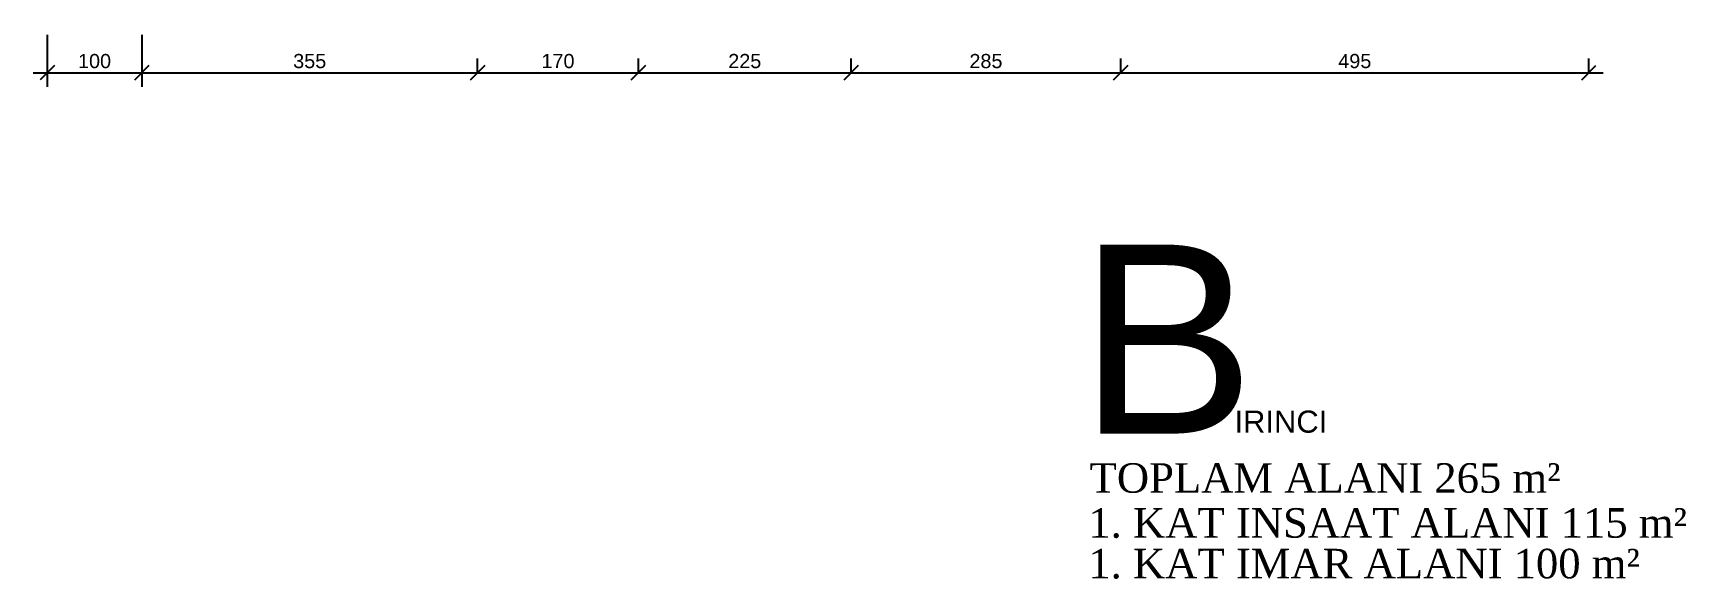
# Model space of a CAD drawing. Header units: centimetres. Extents: x 104975 to 122481, y -80380 to -76628.
# Drawn here: x 120420 to 122168, y -80221 to -79643 of the extents above; entities that cross this region are included whole.
import ezdxf

# ---------------------------------------------------------------- set-up
doc = ezdxf.new("R2010")
doc.units = ezdxf.units.CM
doc.layers.add('00_TEXT', color=5, linetype='Continuous', lineweight=13)
doc.layers.add('04 DIS OLCU', color=40, linetype='Continuous', lineweight=9)
doc.styles.add('Arial_1', font='arial.ttf', dxfattribs={"height": 15})
doc.styles.add('doga', font='arial.ttf', dxfattribs={"height": 20})
doc.styles.get("Standard").update_dxf_attribs({"font": 'times.ttf'})
doc.dimstyles.new('Ic Olcu 1-100', dxfattribs={"dimscale": 30.48, "dimtxt": 15, "dimasz": 0.492126, "dimexe": 0.492126, "dimexo": 0.0625, "dimgap": 0.15, "dimtad": 1, "dimdsep": 46, "dimtxsty": 'Arial_1', "dimblk1": 'OBLIQUE', "dimblk2": 'OBLIQUE', "dimsah": 1, "dimcen": 0.09, "dimdle": 0.492126, "dimazin": 3, "dimtfac": 1, "dimtix": 1, "dimtmove": 0, "dimatfit": 3, "dimfxlon": 1, "dimtvp": 1, "dimtolj": 1, "dimarcsym": 2})

# ---------------------------------------------------------------- blocks, each defined once
blk = doc.blocks.new('_Oblique')
at = {"color": 0, "linetype": 'ByBlock', "lineweight": -2}
blk.add_line((-0.5, -0.5), (0.5, 0.5), dxfattribs=at)
blk = doc.blocks.new('*D36')
at = {"layer": '04 DIS OLCU', "color": 0, "lineweight": -2}
for p, q in [((120435.3, -79644.7), (120435.3, -79699.8)), ((120535.3, -79644.7), (120535.3, -79699.8)), ((120420.3, -79684.8), (120550.3, -79684.8))]:
    blk.add_line(p, q, dxfattribs=at)
at = {"layer": 'Defpoints', "color": 0}
for p in [(120435.3, -79642.8), (120535.3, -79642.8), (120535.3, -79684.8)]:
    blk.add_point(p, dxfattribs=at)
at = {"layer": '04 DIS OLCU', "color": 0, "lineweight": -2, "xscale": 14.9999992057106, "yscale": 14.9999992057106, "zscale": 14.9999992057106, "rotation": 180}
blk.add_blockref('_Oblique', (120435.3, -79684.8), dxfattribs=at)
at = {"layer": '04 DIS OLCU', "color": 0, "lineweight": -2, "xscale": 14.9999992057106, "yscale": 14.9999992057106, "zscale": 14.9999992057106}
blk.add_blockref('_Oblique', (120535.3, -79684.8), dxfattribs=at)
at = {"layer": '04 DIS OLCU', "color": 0, "insert": (120485.3, -79672.6), "char_height": 15, "attachment_point": 5, "style": 'Arial_1'}
blk.add_mtext('\\A1;100', dxfattribs=at)
blk = doc.blocks.new('*D37')
at = {"layer": '04 DIS OLCU', "color": 0, "lineweight": -2}
for p, q in [((120535.3, -79644.7), (120535.3, -79699.8)), ((120890.3, -79684.8), (120890.3, -79669.8)), ((120520.3, -79684.8), (120905.3, -79684.8))]:
    blk.add_line(p, q, dxfattribs=at)
at = {"layer": 'Defpoints', "color": 0}
for p in [(120535.3, -79642.8), (120890.3, -79684.8), (120890.3, -79684.8)]:
    blk.add_point(p, dxfattribs=at)
at = {"layer": '04 DIS OLCU', "color": 0, "lineweight": -2, "xscale": 14.9999992057106, "yscale": 14.9999992057106, "zscale": 14.9999992057106, "rotation": 180}
blk.add_blockref('_Oblique', (120535.3, -79684.8), dxfattribs=at)
at = {"layer": '04 DIS OLCU', "color": 0, "lineweight": -2, "xscale": 14.9999992057106, "yscale": 14.9999992057106, "zscale": 14.9999992057106}
blk.add_blockref('_Oblique', (120890.3, -79684.8), dxfattribs=at)
at = {"layer": '04 DIS OLCU', "color": 0, "insert": (120712.8, -79672.6), "char_height": 15, "attachment_point": 5, "style": 'Arial_1'}
blk.add_mtext('\\A1;355', dxfattribs=at)
blk = doc.blocks.new('*D38')
at = {"layer": '04 DIS OLCU', "color": 0, "lineweight": -2}
for p, q in [((120890.3, -79684.8), (120890.3, -79669.8)), ((121060.3, -79684.8), (121060.3, -79669.8)), ((120875.3, -79684.8), (121075.3, -79684.8))]:
    blk.add_line(p, q, dxfattribs=at)
at = {"layer": 'Defpoints', "color": 0}
for p in [(120890.3, -79684.8), (121060.3, -79684.8), (121060.3, -79684.8)]:
    blk.add_point(p, dxfattribs=at)
at = {"layer": '04 DIS OLCU', "color": 0, "lineweight": -2, "xscale": 14.9999992057106, "yscale": 14.9999992057106, "zscale": 14.9999992057106, "rotation": 180}
blk.add_blockref('_Oblique', (120890.3, -79684.8), dxfattribs=at)
at = {"layer": '04 DIS OLCU', "color": 0, "lineweight": -2, "xscale": 14.9999992057106, "yscale": 14.9999992057106, "zscale": 14.9999992057106}
blk.add_blockref('_Oblique', (121060.3, -79684.8), dxfattribs=at)
at = {"layer": '04 DIS OLCU', "color": 0, "insert": (120975.3, -79672.6), "char_height": 15, "attachment_point": 5, "style": 'Arial_1'}
blk.add_mtext('\\A1;170', dxfattribs=at)
blk = doc.blocks.new('*D39')
at = {"layer": '04 DIS OLCU', "color": 0, "lineweight": -2}
for p, q in [((121060.3, -79684.8), (121060.3, -79669.8)), ((121285.3, -79684.8), (121285.3, -79669.8)), ((121045.3, -79684.8), (121300.3, -79684.8))]:
    blk.add_line(p, q, dxfattribs=at)
at = {"layer": 'Defpoints', "color": 0}
for p in [(121060.3, -79684.8), (121285.3, -79684.8), (121285.3, -79684.8)]:
    blk.add_point(p, dxfattribs=at)
at = {"layer": '04 DIS OLCU', "color": 0, "lineweight": -2, "xscale": 14.9999992057106, "yscale": 14.9999992057106, "zscale": 14.9999992057106, "rotation": 180}
blk.add_blockref('_Oblique', (121060.3, -79684.8), dxfattribs=at)
at = {"layer": '04 DIS OLCU', "color": 0, "lineweight": -2, "xscale": 14.9999992057106, "yscale": 14.9999992057106, "zscale": 14.9999992057106}
blk.add_blockref('_Oblique', (121285.3, -79684.8), dxfattribs=at)
at = {"layer": '04 DIS OLCU', "color": 0, "insert": (121172.8, -79672.6), "char_height": 15, "attachment_point": 5, "style": 'Arial_1'}
blk.add_mtext('\\A1;225', dxfattribs=at)
blk = doc.blocks.new('*D40')
at = {"layer": '04 DIS OLCU', "color": 0, "lineweight": -2}
for p, q in [((121285.3, -79684.8), (121285.3, -79669.8)), ((121570.3, -79684.8), (121570.3, -79669.8)), ((121270.3, -79684.8), (121585.3, -79684.8))]:
    blk.add_line(p, q, dxfattribs=at)
at = {"layer": 'Defpoints', "color": 0}
for p in [(121285.3, -79684.8), (121570.3, -79684.8), (121570.3, -79684.8)]:
    blk.add_point(p, dxfattribs=at)
at = {"layer": '04 DIS OLCU', "color": 0, "lineweight": -2, "xscale": 14.9999992057106, "yscale": 14.9999992057106, "zscale": 14.9999992057106, "rotation": 180}
blk.add_blockref('_Oblique', (121285.3, -79684.8), dxfattribs=at)
at = {"layer": '04 DIS OLCU', "color": 0, "lineweight": -2, "xscale": 14.9999992057106, "yscale": 14.9999992057106, "zscale": 14.9999992057106}
blk.add_blockref('_Oblique', (121570.3, -79684.8), dxfattribs=at)
at = {"layer": '04 DIS OLCU', "color": 0, "insert": (121427.8, -79672.6), "char_height": 15, "attachment_point": 5, "style": 'Arial_1'}
blk.add_mtext('\\A1;285', dxfattribs=at)
blk = doc.blocks.new('*D41')
at = {"layer": '04 DIS OLCU', "color": 0, "lineweight": -2}
for p, q in [((121570.3, -79684.8), (121570.3, -79669.8)), ((122065.3, -79684.8), (122065.3, -79669.8)), ((121555.3, -79684.8), (122080.3, -79684.8))]:
    blk.add_line(p, q, dxfattribs=at)
at = {"layer": 'Defpoints', "color": 0}
for p in [(121570.3, -79684.8), (122065.3, -79684.8), (122065.3, -79684.8)]:
    blk.add_point(p, dxfattribs=at)
at = {"layer": '04 DIS OLCU', "color": 0, "lineweight": -2, "xscale": 14.9999992057106, "yscale": 14.9999992057106, "zscale": 14.9999992057106, "rotation": 180}
blk.add_blockref('_Oblique', (121570.3, -79684.8), dxfattribs=at)
at = {"layer": '04 DIS OLCU', "color": 0, "lineweight": -2, "xscale": 14.9999992057106, "yscale": 14.9999992057106, "zscale": 14.9999992057106}
blk.add_blockref('_Oblique', (122065.3, -79684.8), dxfattribs=at)
at = {"layer": '04 DIS OLCU', "color": 0, "insert": (121817.8, -79672.6), "char_height": 15, "attachment_point": 5, "style": 'Arial_1'}
blk.add_mtext('\\A1;495', dxfattribs=at)

msp = doc.modelspace()

# ---------------------------------------------------------------- texts
at = {"layer": '00_TEXT', "style": 'doga'}
for s, height, p in [('B', 200, (121525.882, -80066.826)), ('IRINCI', 23.4196, (121690.584, -80065.898))]:
    msp.add_text(s, height=height, dxfattribs=at).set_placement(p)
at = {"layer": '00_TEXT'}
for s, p in [('TOPLAM ALANI 265 m²', (121537.411, -80129.408)), ('1. KAT INSAAT ALANI 115 m²', (121536.078, -80177.008)), ('1. KAT IMAR ALANI 100 m²', (121536.078, -80220.064))]:
    msp.add_text(s, height=31.25, dxfattribs=at).set_placement(p)

# ---------------------------------------------------------------- dimensions: what is measured, and where the dimension line sits
at = {"layer": '04 DIS OLCU'}
for base, p1, p2, picture, middle in [((120535.28, -79684.842), (120435.28, -79642.829), (120535.28, -79642.829), '*D36', (120485.28, -79672.611)), ((120890.28, -79684.842), (120535.28, -79642.829), (120890.28, -79684.842), '*D37', (120712.78, -79672.606)), ((121060.28, -79684.842), (120890.28, -79684.842), (121060.28, -79684.842), '*D38', (120975.28, -79672.611)), ((121285.28, -79684.842), (121060.28, -79684.842), (121285.28, -79684.842), '*D39', (121172.78, -79672.611)), ((121570.28, -79684.842), (121285.28, -79684.842), (121570.28, -79684.842), '*D40', (121427.78, -79672.611)), ((122065.28, -79684.842), (121570.28, -79684.842), (122065.28, -79684.842), '*D41', (121817.78, -79672.611))]:
    dim = msp.add_linear_dim(base=base, p1=p1, p2=p2, dimstyle='Ic Olcu 1-100', override={"dimtmove": 1}, dxfattribs=at)
    dim.commit()
    dim.dimension.update_dxf_attribs({"geometry": picture, "text_midpoint": middle})

doc.saveas('drawing.dxf')
